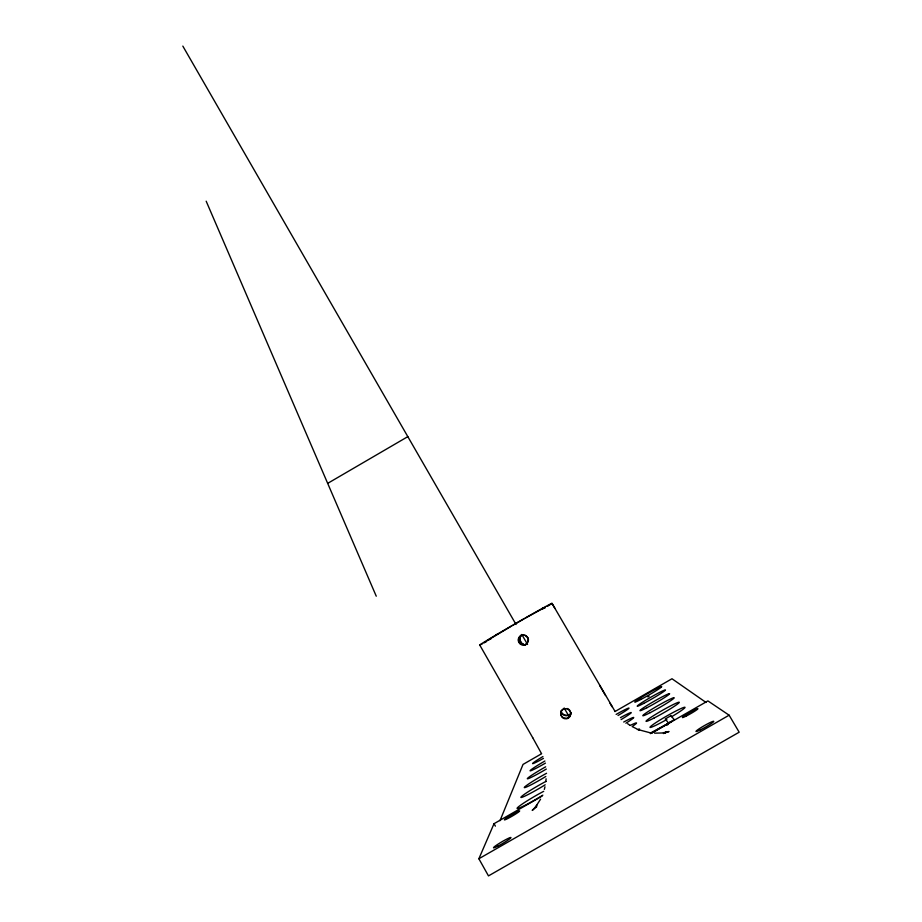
<?xml version="1.0" encoding="UTF-8"?>
<svg xmlns="http://www.w3.org/2000/svg" width="922" height="922" viewBox="0 0 922 922"><rect width="100%" height="100%" fill="white"/><g stroke="black" fill="none" stroke-linecap="round" stroke-linejoin="round"><path stroke-width="1.38" d="M545.836 781.614L546.089 778.802M560.979 711.98L560.818 712.937A5.002 4.864 53.7 0 0 561.486 715.772A5.002 4.864 54.9 0 0 563.607 717.777L566.454 718.284A4.967 4.898 71.2 0 0 569.738 716.394L570.73 713.674A5.002 4.91 67.2 0 0 570.464 711.738M544.337 789.416L544.971 786.8M499.978 820.707L523.028 764.419L541.652 753.712M651.301 733.393L707.889 700.904L729.118 715.195L739.167 732.206L488.476 875.9L478.875 858.751L494.019 823.703L542.044 796.124M540.569 799.178L535.417 807.142L536.95 805.125M561.198 711.542L561.705 710.712A4.967 4.933 40.1 0 1 565.013 708.811L566.949 708.949A5.048 4.967 66.5 0 1 569.427 710.505L570.407 712.21A5.059 4.967 64.3 0 1 570.522 715.138L569.669 716.89A5.013 4.944 67.3 0 1 566.362 718.791L564.425 718.641A5.059 4.944 56.9 0 1 561.959 717.074L560.979 715.357A5.048 4.944 53.6 0 1 560.864 712.452L561.821 710.24A4.91 4.887 14.6 0 1 564.149 708.569M535.774 806.681L532.213 810.426L536.811 806.646M570.983 713.328L570.557 713.743A5.981 5.947 11.6 0 1 568.517 714.919L567.952 715.069A6.074 6.028 54.7 0 1 565.589 715.149A6.12 6.051 64.6 0 1 563.895 714.585A6.108 6.005 68 0 1 562.017 713.132A6.051 5.924 67.4 0 1 560.818 711.058M544.003 608.105L544.914 607.402L525.494 618.028M487.473 640.421L511.86 625.865M543.611 608.347L542.632 608.981M496.071 634.935L497.638 634.013M327.679 483.37L407.824 436.636M513.197 625.093L524.099 618.823M614.882 711.6L671.988 678.753L706.033 702.46M650.241 733.163L671.562 721.534L650.506 733.624M478.875 858.751L729.118 715.195M542.251 608.405L543.496 607.725M490.239 639.257L490.953 638.877M489.017 639.914L488.072 640.398M663.944 733.29L665.35 732.713L663.367 733.509L669.038 731.515L662.008 732.978L654.62 733.163M649.618 732.644L639.257 729.901M525.667 635.5L522.843 635.016A4.875 4.852 15.9 0 0 519.593 636.906L518.602 639.58A4.933 4.829 61.6 0 0 519.259 642.38A4.933 4.829 63.7 0 0 521.345 644.351L524.157 644.835A4.875 4.852 -68.3 0 0 527.419 642.957L528.421 640.271A4.933 4.875 60.6 0 0 527.764 637.471M567.03 708.488L567.94 708.834A5.002 4.91 68 0 1 570.061 710.839M636.941 728.956L632.135 726.559A18.521 1.291 -29.9 0 0 630.141 725.487M627.617 723.712L629.853 725.211M521.287 643.026L520.112 640.963A6.062 5.981 57.6 0 1 519.996 637.459A6.097 6.062 58.7 0 1 520.411 636.341A6.039 6.016 77.8 0 1 521.403 634.878M561.913 713.593L560.714 711.507M614.824 711.046L551.978 603.311L554.94 608.416M599.565 685.265L605.535 695.557M610.053 703.336L612.024 706.748L611.574 705.952M182.833 46.1L516.043 624.494M521.794 634.463L527.534 644.432M564.16 708.004L569.197 716.728M532.686 737.646L541.433 753.458M479.74 645.031L532.709 737.692M494.019 823.703L495.402 826.135M206.182 201.203L376.257 596.2M514.499 813.181A8.897 0.715 -30.3 0 1 518.095 812.386A8.897 0.715 -30.3 0 1 505.556 819.589A8.897 0.715 -30.3 0 1 510.292 815.601A8.978 0.715 -30.3 0 1 514.522 813.181M525.713 644.951A6.005 5.981 46.6 0 1 525.137 644.881A6.062 6.016 64.7 0 1 523.454 644.34M523.454 644.34A6.028 5.97 63.9 0 1 521.587 642.899A5.97 5.889 60.3 0 1 520.25 640.283M521.702 634.797A6.016 5.981 76.9 0 0 520.469 636.791A6.051 6.016 61.7 0 0 520.1 638.52A6.028 5.97 58.5 0 0 520.239 640.283M547.276 606.434A41.732 0.68 -30 0 0 528.341 616.242L523.039 619.261A41.732 0.68 -30 0 0 507.573 628.193L504.207 630.152A41.732 0.68 -30 0 0 482.448 643.752M545.34 607.621A41.732 0.68 -30 0 1 544.257 608.278M486.804 641.401A41.732 0.68 -30 0 1 483.946 642.957M571.352 712.867A6.062 6.016 36.5 0 1 570.972 713.317M525.54 635.569A4.933 4.829 61.6 0 1 527.626 637.54M571.306 713.328A5.981 5.935 -5.1 0 1 569.531 714.896A5.981 5.924 -7.9 0 1 567.871 715.541A6.074 6.062 44.5 0 1 566.096 715.679A6.154 6.097 68.5 0 1 564.921 715.472A6.143 6.016 68.9 0 1 561.924 713.582M524.272 644.881A6.062 5.97 62.1 0 1 521.299 643.014M647.889 696.905A15.57 0.934 -29.9 0 1 649.088 696.214M616.138 714.412A15.916 0.957 -29.9 0 1 628.977 708.073A15.916 0.957 -29.9 0 1 618.04 715.495M543.461 758.368A15.893 0.945 -30.1 0 1 532.582 763.6A15.893 0.945 -30.1 0 1 542.92 756.547M545.444 763.116A16.677 1.049 -30.1 0 1 530.081 770.792A16.677 1.049 -30.1 0 1 544.89 761.019M546.32 769.052A17.541 1.153 -30.1 0 1 527.338 778.744A17.541 1.153 -30.1 0 1 545.663 766.827M623.71 722.03A17.553 1.164 -29.9 0 1 633.691 717.477A17.553 1.164 -29.9 0 1 625.877 723.217M620.402 717.662A16.7 1.049 -29.9 0 1 631.247 712.579A16.7 1.049 -29.9 0 1 621.105 719.575M545.801 776.485A18.498 1.291 -30.2 0 1 524.284 787.48A18.498 1.291 -30.2 0 1 546.55 773.293M545.19 784.795A19.569 1.441 -30.2 0 1 520.884 797.288A19.569 1.441 -30.2 0 1 545.962 781.395M542.839 795.156A20.768 1.613 -30.2 0 1 517.069 808.294A20.768 1.613 -30.2 0 1 543.703 791.33M637.356 729.602A19.581 1.441 -29.9 0 1 638.577 730.27M666.871 719.471A20.203 1.533 -29.8 0 1 651.808 725.487A20.203 1.533 -29.8 0 1 681.185 708.465A20.203 1.533 -29.8 0 1 671.677 716.682M666.641 725.314A21.471 1.729 -29.8 0 1 668.335 724.3M518.763 637.828L518.429 638.727A4.979 4.91 60.9 0 0 518.544 641.62L519.512 643.302A4.979 4.91 65.5 0 0 521.944 644.835L523.869 644.974A4.933 4.898 -87.6 0 0 527.142 643.083L527.995 641.343A4.979 4.91 60.9 0 0 527.857 638.497L526.923 636.768A4.979 4.933 64 0 0 524.48 635.246L522.543 635.108A4.933 4.91 41.7 0 0 519.27 636.998L518.763 637.828M670.847 715.76L665.246 718.976L668.485 722.998L674.305 719.656L670.847 715.76M666.779 732.16L665.2 732.506L667.551 731.964L666.779 732.16M700.501 729.786A10.165 0.922 -29.7 0 0 713.766 721.384A10.165 0.922 -29.7 0 0 700.524 727.919A10.165 0.922 -29.7 0 0 700.501 729.786M498.168 845.958A10.13 0.922 -30.4 0 0 510.972 837.545A10.13 0.922 -30.4 0 0 497.546 844.471A10.13 0.922 -30.4 0 0 498.168 845.958M686.222 716.06A8.932 0.715 -29.7 0 0 697.942 708.718A8.932 0.715 -29.7 0 0 686.383 714.538A8.932 0.715 -29.7 0 0 686.222 716.06M641.021 699.372A15.57 0.91 -29.9 0 0 661.696 686.706A15.57 0.91 -29.9 0 0 641.885 697.067A15.57 0.91 -29.9 0 0 641.021 699.372M643.821 703.359A16.319 1.003 -29.9 0 0 665.465 690.048A16.319 1.003 -29.9 0 0 644.662 700.881A16.319 1.003 -29.9 0 0 643.821 703.359M650.321 712.591A18.048 1.222 -29.8 0 0 674.201 697.816A18.048 1.222 -29.8 0 0 651.093 709.71A18.048 1.222 -29.8 0 0 650.321 712.591M646.898 707.739A17.138 1.106 -29.8 0 0 669.614 693.736A17.138 1.106 -29.8 0 0 647.717 705.076A17.138 1.106 -29.8 0 0 646.898 707.739M654.124 717.996A19.062 1.36 -29.8 0 0 679.307 702.357A19.062 1.36 -29.8 0 0 654.839 714.861A19.062 1.36 -29.8 0 0 654.124 717.996"/></g></svg>
